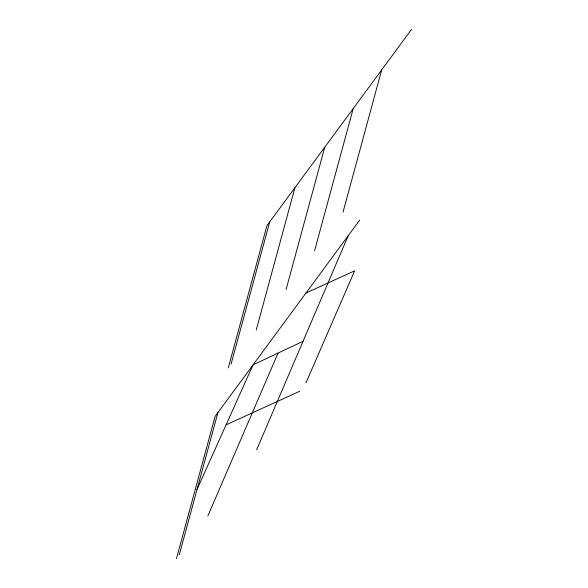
<?xml version="1.0" encoding="UTF-8"?>
<svg xmlns="http://www.w3.org/2000/svg" width="588" height="588" viewBox="0 0 588 588"><rect width="100%" height="100%" fill="white"/><g stroke="black" fill="none" stroke-linecap="round" stroke-linejoin="round"><path stroke-width="0.88" d="M176.474 558.6L215.12 416.363L359.724 220.052M228.276 367.948L266.915 225.719L411.526 29.4M179.274 554.8L217.92 412.563M231.069 364.148L269.716 221.919M256.265 329.956L294.904 187.719M286.113 289.428L324.76 147.191M314.573 250.797L353.219 108.559M343.024 212.165L381.671 69.928M256.662 449.739L348.236 235.648M207.829 516.036L278.065 353.065M306.032 382.715L354.63 270.84L305.973 293.022M197.039 489.414L253.083 364.825L303.048 341.297M226.093 424.823L299.726 391.277"/></g></svg>
